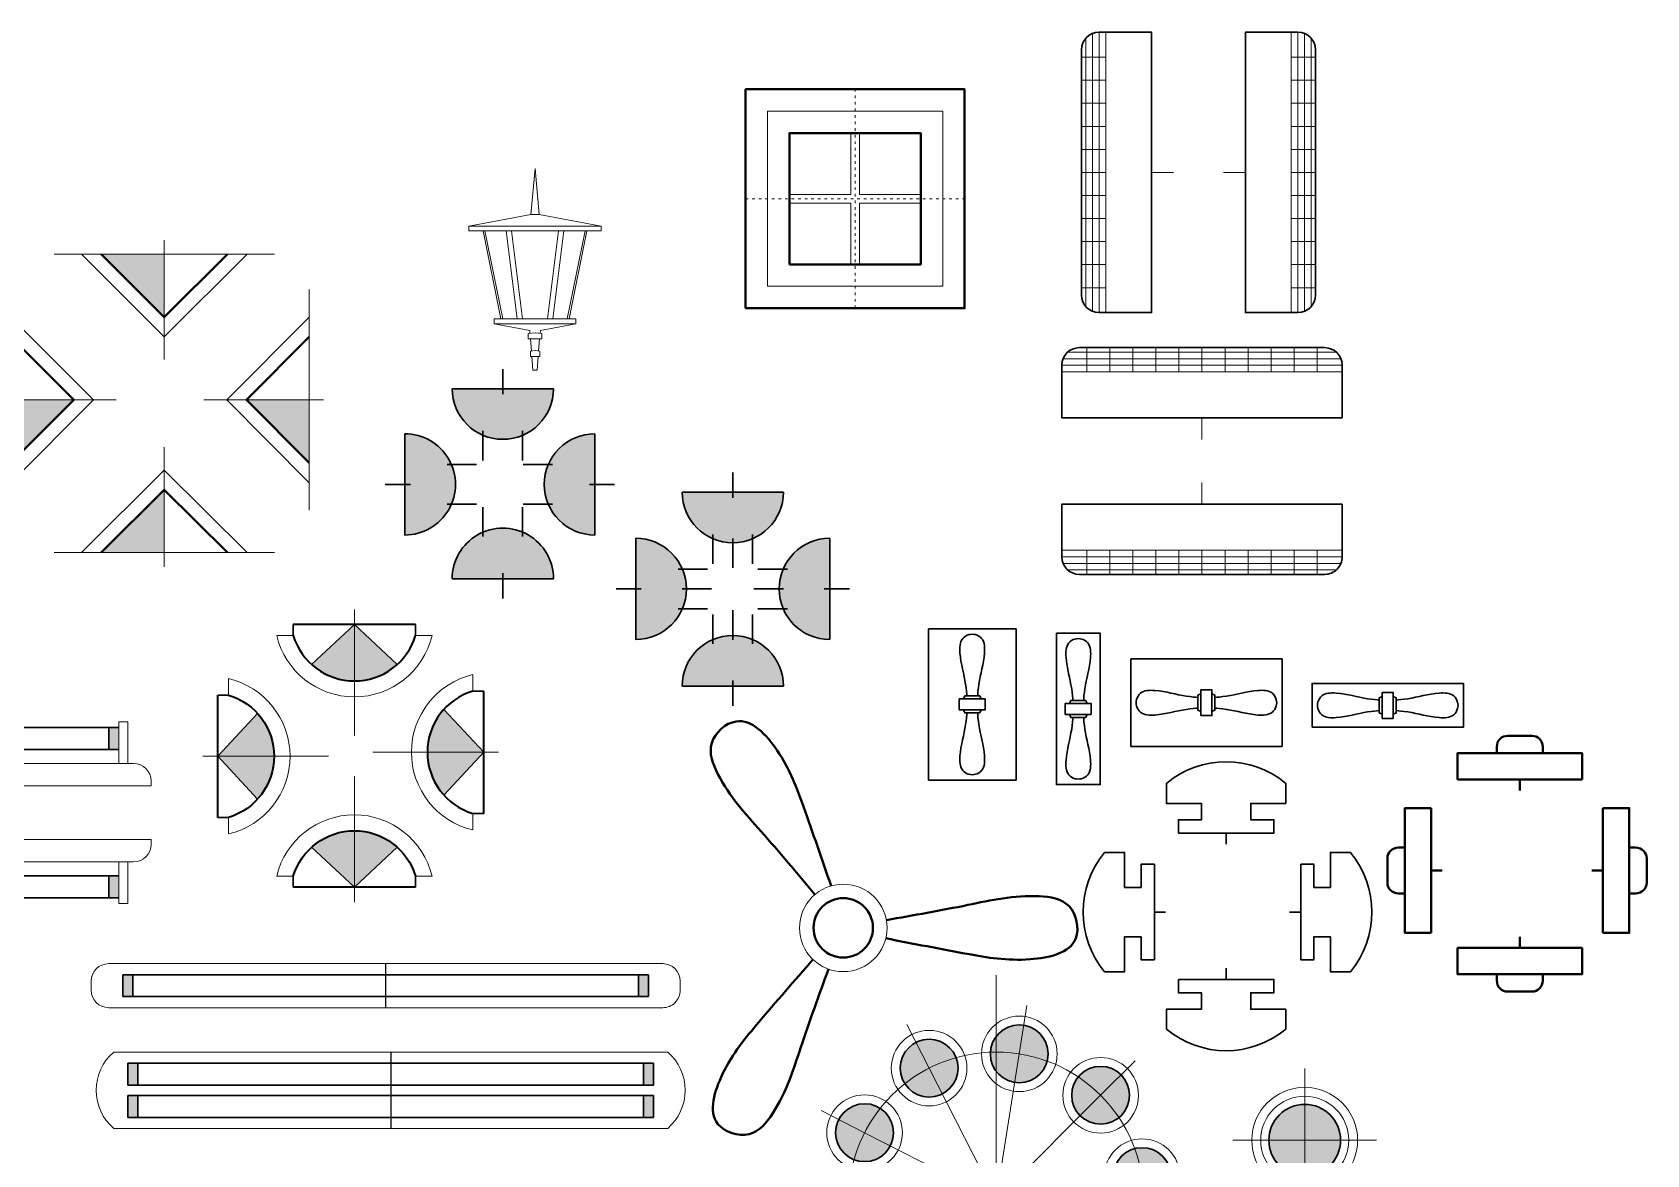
# Model space of a CAD drawing. Header units: millimetres. Extents: x -37049 to 129367, y 25385 to 90033.
# Drawn here: x 45559 to 49245, y 82317 to 84880 of the extents above; entities that cross this region are included whole.
import ezdxf

# ---------------------------------------------------------------- set-up
doc = ezdxf.new("R2010")
doc.units = ezdxf.units.MM
doc.header["$MEASUREMENT"] = 0
doc.linetypes.add('ACAD_ISO03W100', pattern=[30, 12, -18])
for name, color, linetype, lineweight in [('NBONG', 253, 'Continuous', 5), ('Ndnuoc1', 171, 'Continuous', 40), ('Ndnuoc2', 191, 'Continuous', 40), ('Ndnuoc3', 211, 'Continuous', 30), ('Ndnuoc4', 221, 'Continuous', 40), ('NMANH3', 25, 'Continuous', 9), ('NTHAY1', 61, 'Continuous', 25)]:
    doc.layers.add(name, color=color, linetype=linetype, lineweight=lineweight)

# ---------------------------------------------------------------- blocks, each defined once
blk = doc.blocks.new('A$C577632A7')
at = {"layer": 'Ndnuoc3'}
h = blk.add_hatch(color=10, dxfattribs=at)
h.paths.add_polyline_path([(368.4661896485512, 245.6441385689832), (245.6441405625228, 245.6441385689832), (245.6441405625228, 122.8220894829984, 0.4142135623729909)])
h.paths.add_polyline_path([(245.6441405625228, 245.6441385690268), (122.8220914764944, 245.6441385690268, 0.4142135623730951), (245.6441405625228, 122.8220894829984)])
h.paths.add_polyline_path([(245.6441405625228, 245.6441385689832), (368.4661896485512, 245.6441385689832, 0.4142135623731992), (245.6441405625228, 368.4661876550553)])
h.paths.add_polyline_path([(122.8220914764944, 245.6441385690268), (245.6441405625228, 245.6441385690268), (245.6441405625228, 368.4661876550553, 0.4142135623730951)])
at = {"layer": 'Ndnuoc3', "color": 10, "lineweight": 5}
for p, q in [((245.6441405625228, 245.6441385690268), (245.6441405625228, 491.2882367410784)), ((245.6441405625228, 245.6441385690268), (4.239047120790929e-05, 245.6441385690268)), ((245.6441405625228, 245.6441385689832), (491.2882387345744, 245.6441385689832)), ((245.6441405625228, 245.6441385690268), (245.6441405625228, 4.039697523694485e-05))]:
    blk.add_line(p, q, dxfattribs=at)
at = {"layer": 'Ndnuoc3', "color": 10, "lineweight": 20}
blk.add_circle((245.6441405625228, 245.6441385690268), 181.2186855587497, dxfattribs=at)
at = {"layer": 'Ndnuoc3', "color": 10, "lineweight": 5}
blk.add_circle((245.6441405625228, 245.6441385690268), 150.747535623741, dxfattribs=at)
at = {"layer": 'Ndnuoc3', "color": 10}
blk.add_circle((245.6441405625228, 245.6441385690268), 122.8220490860284, dxfattribs=at)
blk = doc.blocks.new('A$C6DA56275')
at = {"layer": 'Ndnuoc3'}
h = blk.add_hatch(color=4, dxfattribs=at)
edge = h.paths.add_edge_path()
edge.add_ellipse((221.7299947585125, 21.23846874633455), major_axis=(128.8702108712834, 128.8702108712834), ratio=0.9999999999997873, start_angle=404.99999999998096, end_angle=447.200478598315, ccw=False)
edge.add_line((221.7299947585925, 203.4884687463345), (221.7299947585998, 42.60283342484036))
edge.add_line((221.7299947585998, 42.60283342484036), (99.30778959074087, 156.2490838173835))
edge = h.paths.add_edge_path()
edge.add_line((221.7299947585925, 42.60283342484036), (221.7299947585925, 203.4884687463345))
edge.add_ellipse((221.7299947585343, 21.23846874633455), major_axis=(128.8702108712496, 128.8702108712496), ratio=0.9999999999998267, start_angle=362.7995214016538, end_angle=404.99999999998664, ccw=False)
edge.add_line((344.1521999263787, 156.2490838173107), (221.7299947585925, 42.60283342484036))
at = {"layer": 'Ndnuoc3', "color": 4, "lineweight": 5}
for p, q in [((221.7299947585925, 358.8039283322287), (221.7299947585925, 5.232584953773767e-05)), ((47.14271303042915, 73.52941976826696), (-2.304208464920521e-06, 73.52941976826696)), ((396.3172764867631, 73.52941976826696), (443.4599918213862, 73.52941976826696))]:
    blk.add_line(p, q, dxfattribs=at)
at = {"layer": 'Ndnuoc3', "color": 4}
for p, q in [((221.7299947585925, 42.60283342484036), (99.30778959072632, 156.2490838173835)), ((221.7299947585925, 42.60283342484036), (344.1521999264514, 156.2490838173835)), ((47.14271303042915, 73.52941976826696), (47.14271303042915, 42.60283342488401)), ((396.3172764867631, 73.52941976826696), (396.3172764867631, 42.60283342481125))]:
    blk.add_line(p, q, dxfattribs=at)
at = {"layer": 'Ndnuoc3', "color": 4, "lineweight": 35}
blk.add_line((47.14271303045098, 42.60283342485491), (396.317276486734, 42.6028334247967), dxfattribs=at)
at = {"layer": 'Ndnuoc3', "color": 4, "lineweight": 5}
blk.add_arc((221.7299947585125, 21.23846874636365), 227.8125, 13.26969909123562, 166.7303009087643, dxfattribs=at)
at = {"layer": 'Ndnuoc3', "color": 4, "lineweight": 35}
blk.add_arc((221.7299947585125, 21.23846874636365), 182.25, 16.67357859019524, 163.3264214098048, dxfattribs=at)
blk = doc.blocks.new('A$C1F3B5A75')
at = {"layer": 'Ndnuoc3'}
for points in [[(144.8191829073694, 94.31030040224141), (110.2838844880462, 94.31030040224141), (110.2838844880462, 19.31030040224141), (144.8191829073694, 19.31030040224141)], [(975.7485860686793, 94.31030040224141), (1010.283884488024, 94.31030040224141), (1010.283884488024, 19.31030040224141), (975.7485860686793, 19.31030040224141)]]:
    blk.add_hatch(color=7, dxfattribs=at).paths.add_polyline_path(points)
at = {"layer": 'Ndnuoc3', "color": 7, "lineweight": 20}
for p, q in [((560.2838844880243, 219.6188735327887), (560.2838844880243, 279.6188735327887)), ((1120.567853535475, 219.6188735328033), (-8.455942588625476e-05, 219.6188735327887)), ((-8.455942588625476e-05, 219.6188735327887), (-8.455942588625476e-05, 203.1770832148468)), ((1120.567853535475, 203.1770832148468), (1120.567853535475, 219.6188735328033)), ((59.99991544057411, 143.1770832148468), (1060.567853535475, 143.1770832148468)), ((80.51257959061331, 143.1770832148468), (110.2838844880243, 143.1770832148468)), ((80.51257959061331, -1.145036367233843e-05), (80.51257959061331, 143.1770832148468)), ((110.2838844880243, 143.1770832148468), (110.2838844880243, -1.145036367233843e-05)), ((1040.055189385435, 143.1770832148468), (1010.283884488024, 143.1770832148468)), ((1010.283884488024, 143.1770832148468), (1010.283884488024, -1.145036367233843e-05)), ((1040.055189385435, -1.145036367233843e-05), (1040.055189385435, 143.1770832148468)), ((110.2838844880243, -1.145036367233843e-05), (80.51257959061331, -1.145036367233843e-05)), ((1010.283884488024, -1.145036367233843e-05), (1040.055189385435, -1.145036367233843e-05))]:
    blk.add_line(p, q, dxfattribs=at)
at = {"layer": 'Ndnuoc3', "color": 7}
for p, q in [((1010.283884488024, 94.31030040224141), (110.2838844880243, 94.31030040224141)), ((144.8191829073694, 94.31030040224141, -53864.89779086765), (144.8191829073694, 19.31030040224141, -53864.89779086765)), ((144.8191829073912, 94.31030040224141), (144.8191829073912, 19.31030040224141)), ((975.7485860686793, 94.31030040224141, -53864.89779086765), (975.7485860686793, 19.31030040224141, -53864.89779086765)), ((1010.283884488024, 19.31030040224141), (1010.283884488024, 94.31030040224141)), ((110.2838844880243, 19.31030040224141), (1010.283884488024, 19.31030040224141))]:
    blk.add_line(p, q, dxfattribs=at)
at = {"layer": 'Ndnuoc3', "color": 7, "lineweight": 5}
blk.add_line((110.2838844880243, 94.31030040224141), (110.2838844880243, 19.31030040224141), dxfattribs=at)
at = {"layer": 'Ndnuoc3', "color": 7, "lineweight": 20}
for centre, start, end in [((59.99991544057411, 203.1770832148468), 180, 270), ((1060.567853535475, 203.1770832148468), 270, 0)]:
    blk.add_arc(centre, 60, start, end, dxfattribs=at)
blk = doc.blocks.new('A$C69863FEA')
at = {"layer": 'Ndnuoc1', "color": 1}
blk.add_circle((454.0917824929929, 708.9179492469702), 101.7486371453122, dxfattribs=at)
for points in [[(357.124979941349, 823.2335974383022), (172.868494763432, 1039.116296524488), (24.90242519098683, 1235.480243300161), (3.499408993156976, 1341.708099141018), (86.88177303606062, 1416.282338255129), (227.2274931961219, 1316.817359214241), (318.9136456358756, 1121.415014857819), (412.246679167707, 852.8610475400201)], [(601.5754391526425, 735.7358394848852), (880.6635833877517, 787.3652869178186), (1124.702784469067, 817.3256886778836), (1227.400314315782, 782.747316502413), (1250.292317835039, 673.248951456626), (1093.980259118682, 601.4384820060077), (878.9137887271645, 619.7371169961407), (599.6727139769137, 673.1853226041712)], [(403.5749283851474, 567.7844108177378), (308.7432693278097, 300.2722642986046), (212.6701378189391, 73.94791576286661), (131.3756241701267, 2.298432097493787), (25.10125660803169, 37.22255802915606), (41.06759516425518, 208.4980065206764), (164.4479131160988, 385.6017158869508), (350.3559543344454, 600.7074775966466)]]:
    blk.add_spline(points, degree=3, dxfattribs=at)
at = {"layer": 'Ndnuoc3', "color": 1, "lineweight": 20}
blk.add_circle((454.0917824929929, 708.9179492469702), 149.9020620889576, dxfattribs=at)
blk = doc.blocks.new('A$C50921332')
at = {"layer": 'Ndnuoc3', "color": 6}
for p, q in [((300.00419167371, 518.0860935636447), (7.880791235947981e-05, 518.0860935636447)), ((7.880791235947981e-05, 518.0860935636447), (0.005627781632938422, -2.744610537774861e-05)), ((300.0065016858862, -2.744610537774861e-05), (300.00419167371, 518.0860935636447)), ((300.0065016858862, -2.744610537774861e-05), (0.005627781632938422, -2.744610537774861e-05))]:
    blk.add_line(p, q, dxfattribs=at)
blk.add_lwpolyline([(105.2461996520869, 240.2512699720974), (105.2461996520869, 277.8342608942039), (193.8400569739097, 277.8342608942039), (193.8400569739097, 240.2512699720974)], close=True, dxfattribs=at)
for points in [[(119.6068044012063, 277.8342608942039), (124.2574018308369, 288.0943959379802), (149.9659314548117, 288.0943959379802)], [(180.325058508417, 277.8342608942039), (175.6744610787646, 288.0943959379802), (149.9659314548117, 288.0943959379802)], [(119.6068044012063, 240.2512699720828), (124.2574018308369, 229.9911349283211), (149.9659314548117, 229.9911349283211)], [(180.325058508417, 240.2512699720974), (175.6744610787646, 229.9911349283211), (149.9659314548117, 229.9911349283211)]]:
    blk.add_lwpolyline(points, dxfattribs=at)
for points, knots in [([(131.8786795147898, 288.0943959379802), (131.3351467835164, 294.7353824274614), (126.8878994879487, 348.0976068297896), (105.8254700470425, 412.2533172982803), (107.1794565963282, 481.6140780937567), (134.3028778791559, 498.2015542784211), (146.2959522264282, 499.5092604102392), (149.9659314548335, 499.7746666924213)], [0, 0, 0, 0, 112.2793754697745, 354.5017540862924, 466.7841089226204, 522.7045454878833, 547.2079023210305, 547.2079023210305, 547.2079023210305, 547.2079023210305]), ([(168.0531833948116, 288.0943959379802), (168.5967161261069, 294.7353824274614), (173.0439634216746, 348.0976068297896), (194.1063928626027, 412.2533172982803), (192.7524063133169, 481.6140780937567), (165.6289850304893, 498.2015542784211), (153.6359106832169, 499.5092604102683), (149.9659314548335, 499.7746666924213)], [0, 0, 0, 0, 112.2793754697745, 354.5017540862924, 466.7841089226204, 522.7045454878833, 547.2079023210501, 547.2079023210501, 547.2079023210501, 547.2079023210501]), ([(131.8786795147898, 229.9911349283211), (131.3351467835164, 223.3501484388544), (126.8878994879487, 169.9879240365117), (105.8254700470425, 105.8322135680064), (107.1794565963282, 36.47145277253003), (134.3028778791559, 19.88397658788017), (146.2959522264282, 18.5762704560475), (149.9659314548335, 18.31086417389452)], [0, 0, 0, 0, 112.2793754697745, 354.5017540862924, 466.7841089226204, 522.7045454878833, 547.2079023210305, 547.2079023210305, 547.2079023210305, 547.2079023210305]), ([(168.0531833948116, 229.9911349283211), (168.5967161261069, 223.3501484388544), (173.0439634216746, 169.9879240365117), (194.1063928626027, 105.8322135680355), (192.7524063133169, 36.47145277255913), (165.6289850304893, 19.88397658788017), (153.6359106832169, 18.5762704560475), (149.9659314548335, 18.31086417386541)], [0, 0, 0, 0, 112.2793754697745, 354.5017540862924, 466.7841089226204, 522.7045454878833, 547.2079023210501, 547.2079023210501, 547.2079023210501, 547.2079023210501])]:
    blk.add_open_spline(points, degree=3, knots=knots, dxfattribs=at)
blk = doc.blocks.new('1')
at = {"layer": 'Ndnuoc1'}
blk.add_hatch(color=256, dxfattribs=at).paths.add_polyline_path([(-70810.98038966232, -5774.124309379136), (-70810.98038966233, -5487.56430937929), (-71098.97678963975, -5487.564309379289)])
at = {"layer": 'Ndnuoc1', "color": 7, "lineweight": 20}
for p, q in [((-70810.98038966232, -5968.347272943152, -161562.1886837926), (-70810.98038966233, -5422.462670667344, -161562.1886837926)), ((-71314.37985995288, -5487.56430937929, -161562.1886837926), (-70307.58091937176, -5487.56430937929, -161562.1886837926))]:
    blk.add_line(p, q, dxfattribs=at)
blk.add_lwpolyline([(-70432.91881158919, -5487.56430937929), (-70810.98038966232, -5864.18862985287), (-71189.04196773545, -5487.56430937929)], dxfattribs=at)
at = {"layer": 'Ndnuoc1'}
blk.add_lwpolyline([(-70522.98398968486, -5487.56430937929), (-70810.98038966232, -5774.124309379142), (-71098.97678963977, -5487.56430937929)], dxfattribs=at)
blk = doc.blocks.new('A$C15620B99')
at = {"layer": 'Ndnuoc3'}
h = blk.add_hatch(color=3, dxfattribs=at)
h.paths.add_polyline_path([(688.0527732354531, 983.2753791983996, 0.1989123673797017), (640.1447022951033, 1012.633482828911), (628.6603717900871, 940.1242737080174, -0.04910040083738477), (699.6957460813428, 921.5918466194707, 0.2245436514615082)])
h.paths.add_polyline_path([(640.1447022951033, 1012.633482828911, 0.4432537291453019), (555.3748812656704, 944.4500260204804, -0.04910040083733679), (628.6603717900871, 940.1242737080174)])
h.paths.add_polyline_path([(628.6603717900871, 940.1242737080174, 0.04910040083733679), (555.3748812656704, 944.4500260204804, 0.1735300500160823), (569.2679703448521, 896.9731682176352, 0.1989123673795537), (617.1760412851363, 867.615064587153)])
h.paths.add_polyline_path([(628.6603717900871, 940.1242737080174), (617.1760412851145, 867.6150645871239, 0.385757722021943), (699.6957460813428, 921.5918466194707, 0.04910040083738477)])
h = blk.add_hatch(color=3, dxfattribs=at)
h.paths.add_polyline_path([(422.6251365067583, 973.7183634183457, 0.1989123673797017), (366.6104325990091, 969.3099106135196), (399.9392578280676, 903.898408082765, -0.04910040083738477), (468.301170163315, 930.6589050205366, 0.2245436514615082)])
h.paths.add_polyline_path([(366.6104325990091, 969.3099106135196, 0.4432537291453019), (338.1074371383656, 864.3218846796808, -0.04910040083733679), (399.9392578280676, 903.898408082765)])
h.paths.add_polyline_path([(399.9392578280676, 903.898408082765, 0.04910040083733679), (338.1074371383656, 864.3218846796808, 0.1735300500160823), (377.2533791494861, 834.0784527471988, 0.1989123673795537), (433.2680830571917, 838.4869055519957)])
h.paths.add_polyline_path([(399.9392578280676, 903.898408082765), (433.2680830571699, 838.4869055519812, 0.385757722021943), (468.301170163315, 930.6589050205366, 0.04910040083738477)])
h = blk.add_hatch(color=3, dxfattribs=at)
h.paths.add_polyline_path([(886.9035318480194, 886.9035792842365), (834.992669523823, 834.9927169600617, -0.04910040083738403), (881.5684071953654, 778.2461230989306, 0.2245436514615275), (908.4057150571981, 834.9927169600269, 0.1989123673797314)])
h.paths.add_polyline_path([(834.992669523823, 834.9927169600617), (886.9035318480194, 886.9035792842365, 0.4432537291452181), (778.2460756627646, 881.5684546315796, -0.04910040083733587)])
h.paths.add_polyline_path([(834.992669523823, 834.9927169600617, 0.04910040083733587), (778.2460756627646, 881.5684546315796, 0.1735300500161201), (761.5796239904802, 834.9927169600269, 0.1989123673795521), (783.0818071996231, 783.0818546358531)])
h.paths.add_polyline_path([(881.5684071953654, 778.2461230989306, 0.04910040083738403), (834.992669523823, 834.9927169600617), (783.0818071996231, 783.0818546358531, 0.3857577220218781)])
h = blk.add_hatch(color=3, dxfattribs=at)
h.paths.add_polyline_path([(213.5071405479102, 809.9721248167625, 0.1989123673797017), (170.7815166957735, 773.4809947102913), (236.1930192265136, 740.1521694811672, -0.04910040083738477), (275.7695426296414, 801.9839901709347, 0.2245436514615082)])
h.paths.add_polyline_path([(170.7815166957735, 773.4809947102913, 0.4432537291453019), (209.4325222887128, 671.7902571459999, -0.04910040083733679), (236.1930192265136, 740.1521694811672)])
h.paths.add_polyline_path([(236.1930192265136, 740.1521694811672, 0.04910040083733679), (209.4325222887128, 671.7902571459999, 0.1735300500160823), (258.8788979051606, 670.3322141456447, 0.1989123673795537), (301.6045217572755, 706.8233442521014)])
h.paths.add_polyline_path([(236.1930192265136, 740.1521694811672), (301.6045217572973, 706.8233442520577, 0.385757722021943), (275.7695426296414, 801.9839901709347, 0.04910040083738477)])
h = blk.add_hatch(color=3, dxfattribs=at)
h.paths.add_polyline_path([(999.5166277171011, 585.5093137359363, 0.1989123673797017), (1012.633435392694, 640.1447497313202), (940.1242262718006, 628.6604192263476, -0.04910040083738477), (944.4499785842345, 555.3749287018436, 0.2245436514615082)])
h.paths.add_polyline_path([(1012.633435392694, 640.1447497313202, 0.4432537291453019), (921.5917991832757, 699.6957935175305, -0.04910040083733679), (940.1242262718006, 628.6604192263476)])
h.paths.add_polyline_path([(940.1242262718006, 628.6604192263476, 0.04910040083733679), (921.5917991832757, 699.6957935175305, 0.1735300500160823), (880.7318248265001, 671.8115247167007, 0.1989123673795537), (867.6150171509289, 617.1760887213604)])
h.paths.add_polyline_path([(940.1242262718006, 628.6604192263476), (867.6150171509071, 617.176088721375, 0.385757722021943), (944.4499785842345, 555.3749287018436, 0.04910040083738477)])
h = blk.add_hatch(color=3, dxfattribs=at)
h.paths.add_polyline_path([(140.5747521559097, 554.5821610095882, 0.1989123673797017), (127.4579444803385, 499.9467250142043), (199.967153601232, 511.4310555191769, -0.04910040083738477), (195.6414012887763, 584.7165460436954, 0.2245436514615082)])
h.paths.add_polyline_path([(127.4579444803385, 499.9467250142043, 0.4432537291453019), (218.499580689735, 440.3956812279939, -0.04910040083733679), (199.967153601232, 511.4310555191769)])
h.paths.add_polyline_path([(199.967153601232, 511.4310555191769, 0.04910040083733679), (218.499580689735, 440.3956812279939, 0.1735300500160823), (259.3595550465106, 468.2799500288238, 0.1989123673795537), (272.4763627220818, 522.915386024164)])
h.paths.add_polyline_path([(199.967153601232, 511.4310555191769), (272.4763627221037, 522.9153860241495, 0.385757722021943), (195.6414012887763, 584.7165460436954, 0.04910040083738477)])
h = blk.add_hatch(color=3, dxfattribs=at)
h.paths.add_polyline_path([(926.5842393251442, 330.1193499287474, 0.1989123673797017), (969.3098631772809, 366.6104800352186), (903.8983606465408, 399.9393052643572, -0.04910040083738477), (864.321837243413, 338.1074845746043, 0.2245436514615082)])
h.paths.add_polyline_path([(969.3098631772809, 366.6104800352186, 0.4432537291453019), (930.6588575843198, 468.3012175995245, -0.04910040083733679), (903.8983606465408, 399.9393052643572)])
h.paths.add_polyline_path([(903.8983606465408, 399.9393052643572, 0.04910040083733679), (930.6588575843198, 468.3012175995245, 0.1735300500160823), (881.2124819678938, 469.7592605998798, 0.1989123673795537), (838.4868581157571, 433.2681304934231)])
h.paths.add_polyline_path([(903.8983606465408, 399.9393052643572), (838.4868581157571, 433.2681304934376, 0.385757722021943), (864.321837243413, 338.1074845746043, 0.04910040083738477)])
h = blk.add_hatch(color=3, dxfattribs=at)
h.paths.add_polyline_path([(231.6856648158428, 305.098757785483, 0.1989123673797017), (253.1878480250089, 253.1878954612766), (305.0987103492153, 305.0987577854539, -0.04910040083738477), (258.522972677667, 361.8453516465815, 0.2245436514615082)])
h.paths.add_polyline_path([(253.1878480250089, 253.1878954612766, 0.4432537291453019), (361.8453042102774, 258.5230201139348, -0.04910040083733679), (305.0987103492153, 305.0987577854539)])
h.paths.add_polyline_path([(305.0987103492153, 305.0987577854539, 0.04910040083733679), (361.8453042102774, 258.5230201139348, 0.1735300500160823), (378.5117558825441, 305.098757785483, 0.1989123673795537), (357.0095726733998, 357.0096201096603)])
h.paths.add_polyline_path([(305.0987103492153, 305.0987577854539), (357.0095726734216, 357.0096201096603, 0.385757722021943), (258.522972677667, 361.8453516465815, 0.04910040083738477)])
h = blk.add_hatch(color=3, dxfattribs=at)
h.paths.add_polyline_path([(717.4662433662961, 166.3731113271788, 0.1989123673797017), (773.4809472740235, 170.7815641320049), (740.1521220449649, 236.193066662745, -0.04910040083738477), (671.7902097097176, 209.4325697249733, 0.2245436514615082)])
h.paths.add_polyline_path([(773.4809472740235, 170.7815641320049, 0.4432537291453019), (801.9839427346669, 275.7695900658291, -0.04910040083733679), (740.1521220449649, 236.193066662745)])
h.paths.add_polyline_path([(740.1521220449649, 236.193066662745, 0.04910040083733679), (801.9839427346669, 275.7695900658291, 0.1735300500160823), (762.8380007235464, 306.0130219983257, 0.1989123673795537), (706.8232968158627, 301.6045691935287)])
h.paths.add_polyline_path([(740.1521220449649, 236.193066662745), (706.8232968158627, 301.6045691935578, 0.385757722021943), (671.7902097097176, 209.4325697249733, 0.04910040083738477)])
h = blk.add_hatch(color=3, dxfattribs=at)
h.paths.add_polyline_path([(452.0386066375577, 156.8160955470812, 0.1989123673797017), (499.9466775779074, 127.457991916599), (511.4310080829018, 199.9672010374634, -0.04910040083738477), (440.3956337916679, 218.4996281260101, 0.2245436514615082)])
h.paths.add_polyline_path([(499.9466775779074, 127.457991916599, 0.4432537291453019), (584.7164986073622, 195.6414487250295, -0.04910040083733679), (511.4310080829018, 199.9672010374634)])
h.paths.add_polyline_path([(511.4310080829018, 199.9672010374634, 0.04910040083733679), (584.7164986073622, 195.6414487250295, 0.1735300500160823), (570.8234095281587, 243.1183065278456, 0.1989123673795537), (522.9153385878744, 272.4764101583278)])
h.paths.add_polyline_path([(511.4310080829018, 199.9672010374634), (522.9153385878963, 272.4764101583569, 0.385757722021943), (440.3956337916679, 218.4996281260101, 0.04910040083738477)])
at = {"layer": 'Ndnuoc3', "color": 0, "lineweight": 20}
for p, q in [((570.0456899365163, 570.0457373728277), (570.0456899365163, 1140.091449273066)), ((570.0456899365163, 570.0457373728277), (-2.196375135099515e-05, 570.0457373728277)), ((570.0456899365163, 570.045737372755), (1140.091401836762, 570.045737372755)), ((570.0456899365599, 570.0457373728423), (570.0456899365599, 2.547260373830795e-05))]:
    blk.add_line(p, q, dxfattribs=at)
at = {"layer": 'Ndnuoc3', "color": 5, "lineweight": 20}
for p, q in [((628.6603717900871, 940.1242737080174), (648.036880534084, 1062.462735139256)), ((399.9392578280895, 903.898408082765), (343.7064392761822, 1014.261528526928)), ((399.9392578280895, 903.898408082765), (570.0456899365163, 570.0457373726531)), ((628.6603717900871, 940.1242737080174), (570.0456899365163, 570.0457373727695)), ((834.9926695238173, 834.992716960056), (922.5773378067679, 922.5773852429702)), ((834.9926695238173, 834.992716960056), (570.0456899365599, 570.045737372755)), ((236.1930192265136, 740.1521694811672), (125.8298987823728, 796.3849880331109)), ((236.1930192265136, 740.1521694811672), (570.0456899364726, 570.0457373727841)), ((940.1242262717788, 628.6604192263476), (570.0456899365599, 570.0457373727404)), ((940.1242262717788, 628.6604192263476), (1062.462687703031, 648.0369279702863)), ((199.967153601232, 511.4310555191769), (570.0456899365381, 570.0457373727841)), ((305.0987103492153, 305.0987577854685), (570.0456899364071, 570.0457373726676)), ((511.4310080829018, 199.9672010374634), (570.0456899364508, 570.0457373729732)), ((903.898360646519, 399.9393052643427), (570.0456899365599, 570.0457373727404)), ((740.1521220449431, 236.193066662745), (570.0456899366254, 570.0457373727113)), ((199.967153601232, 511.4310555191769), (77.62869216997933, 492.0545467752381)), ((903.898360646519, 399.9393052643427), (1014.26148109066, 343.7064867124136)), ((305.0987103492153, 305.0987577854685), (217.5140420662647, 217.5140895025397)), ((740.1521220449431, 236.193066662745), (796.3849405968504, 125.8299462185823)), ((511.4310080829018, 199.9672010374634), (492.0544993389267, 77.62873960623983))]:
    blk.add_line(p, q, dxfattribs=at)
at = {"layer": 'Ndnuoc3', "color": 2, "lineweight": 5}
for centre in [(628.6603717901307, 940.1242737080174), (399.939257828155, 903.898408082765), (834.9926695238391, 834.9927169600269), (236.1930192265572, 740.1521694812109), (940.1242262718006, 628.6604192263185), (199.967153601232, 511.4310555192351), (903.8983606464972, 399.9393052643281), (305.0987103491934, 305.098757785483), (740.1521220449213, 236.193066662745), (511.4310080828582, 199.9672010374779)]:
    blk.add_circle(centre, 95.91304553335897, dxfattribs=at)
at = {"layer": 'Ndnuoc3', "color": 3}
for centre in [(628.6603717901307, 940.1242737080174), (399.939257828155, 903.898408082765), (834.9926695238391, 834.9927169600269), (236.1930192265572, 740.1521694812109), (940.1242262718006, 628.6604192263185), (199.967153601232, 511.4310555192351), (903.8983606464972, 399.9393052643281), (305.0987103491934, 305.098757785483), (740.1521220449213, 236.193066662745), (511.4310080828582, 199.9672010374779)]:
    blk.add_circle(centre, 73.41304553335897, dxfattribs=at)
at = {"layer": 'Ndnuoc3', "color": 1, "lineweight": 5}
blk.add_circle((570.0456899365163, 570.0457373728277), 374.6916118421052, dxfattribs=at)
blk = doc.blocks.new('A$C7D5A4718')
at = {"layer": 'Ndnuoc4', "color": 3}
for p, q in [((200.0000671222806, 569.9999732506112), (200.0000671222806, -2.674938878044486e-05)), ((200.0000671222806, 284.9999732506112), (250.0000835334067, 284.9999732506112))]:
    blk.add_line(p, q, dxfattribs=at)
for points in [[(200.0000671222806, 569.9999732506112), (80.0000671222806, 569.9999732506112), (80.0000671222806, 284.9999732506112)], [(200.0000671222806, -2.674938878044486e-05), (80.0000671222806, -2.674938878044486e-05), (80.0000671222806, 284.9999732506112)]]:
    blk.add_lwpolyline(points, dxfattribs=at)
for points in [[(80.0000671222806, 389.9999732506112), (50.0000671222806, 389.9999732506112, 0.414213562373095), (6.712228059768677e-05, 339.9999732506112), (6.712228059768677e-05, 284.9999732506112)], [(80.0000671222806, 179.9999732506112), (50.0000671222806, 179.9999732506112, -0.414213562373095), (6.712228059768677e-05, 229.9999732506112), (6.712228059768677e-05, 284.9999732506112)]]:
    blk.add_lwpolyline(points, format="xyb", dxfattribs=at)
blk = doc.blocks.new('A$C7A37084A')
at = {"layer": 'Ndnuoc3', "color": 3}
blk.add_line((321.2395079718117, 272.6049924246618), (372.3967767153226, 272.6049924246618), dxfattribs=at)
blk.add_lwpolyline([(321.2399511545373, 490.6461593374115), (321.2390647890861, 54.563825511912), (260.6850878888217, 54.56382551007846), (260.6850878888217, 160.1638034203061), (185.4539092552732, 160.1638034203061), (185.4539092552732, -4.656772944144905e-06), (94.19426269302494, -4.656772944144905e-06, -0.3605199733907667), (94.19426269302494, 545.209989504292), (185.4539092552732, 545.209989504292), (185.4539092552732, 385.0461814272712), (260.6853867604805, 385.0461814272712), (260.6850878885016, 490.6461593374115), (321.2399511542171, 490.6460362557118)], format="xyb", dxfattribs=at)
blk = doc.blocks.new('A$C7CB76647')
at = {"layer": 'NMANH3', "color": 2}
for p, q in [((141.3427291848493, 355.3486065129255), (150.9041544161955, 460.1457084222566)), ((160.4655796475417, 355.3486065129255), (150.9041544161955, 460.1457084222566)), ((141.3427291848493, 355.3486065129255), (7.615180948050693e-05, 328.6053005087742)), ((141.3427291848493, 355.3486065129255), (160.4655796475417, 355.3486065129255)), ((160.4655796475417, 355.3486065129255), (301.8082326805816, 328.6053005087742)), ((7.615180948050693e-05, 328.6053005087742), (150.9041544161955, 328.6053005087742)), ((32.2792864695657, 317.8450971988132), (73.14378460035368, 117.429274244525)), ((36.63606066431385, 317.8450971988132), (77.50055879509455, 117.429274244525)), ((85.03255311751127, 317.8450971988059), (110.3579077969116, 117.429274244525)), ((97.23155511276855, 317.8450971988059), (122.5569097921689, 117.429274244525)), ((301.8082326805816, 328.6053005087742), (150.9041544161955, 328.6053005087742)), ((204.576753719608, 317.8450971988059), (179.2513990402076, 117.429274244525)), ((216.7757557148652, 317.8450971988059), (191.4504010354649, 117.429274244525)), ((265.1722481680845, 317.8450971988132), (224.3077500372965, 117.429274244525)), ((269.5290223628253, 317.8450971988132), (228.6645242320374, 117.429274244525)), ((57.56665881085064, 106.0449305611692), (150.9041544161955, 106.0449305611692)), ((57.56665881085064, 106.0449305611692), (138.6897223916967, 90.79618197442323)), ((138.6897223916967, 90.79618197442323), (139.2522709051918, 84.04545938033698)), ((244.2416500215477, 106.0449305611692), (150.9041544161955, 106.0449305611692)), ((163.1185864406943, 90.79618197442323), (162.5560379271992, 84.04545938033698)), ((244.2416500215477, 106.0449305611692), (163.1185864406943, 90.79618197442323)), ((140.3204953923414, 71.22649886754516), (142.6242832364296, 43.58046963073139)), ((161.4878134400496, 71.22649886754516), (159.1840255959614, 43.58046963073139)), ((143.6869595689786, 30.82808835827018), (146.2559091403891, 5.219974991632625e-05)), ((146.2559091403891, 5.219974991632625e-05), (150.9041544161882, 5.219974991632625e-05)), ((155.5523996920019, 5.219974991632625e-05), (150.9041544162028, 5.219974991632625e-05)), ((158.1213492634124, 30.82808835827018), (155.5523996920019, 5.219974991632625e-05))]:
    blk.add_line(p, q, dxfattribs=at)
for points in [[(7.615180948050693e-05, 328.6053005087742), (7.615180948050693e-05, 317.8450971988132), (150.9041544161882, 317.8450971988059)], [(301.8082326805816, 328.6053005087742), (301.8082326805816, 317.8450971988132), (150.9041544162028, 317.8450971988059)], [(57.56665881085064, 106.0449305611692), (57.56665881085064, 117.429274244525), (150.9041544161882, 117.429274244525)], [(244.2416500215477, 106.0449305611692), (244.2416500215477, 117.429274244525), (150.9041544162028, 117.429274244525)], [(150.9041544161955, 85.11836153104377), (135.0297649179265, 83.65665221874951), (135.0297649179265, 71.22649886754516), (150.9041544161882, 71.22649886754516)], [(150.9041544161955, 85.11836153104377), (166.7785439144645, 83.65665221874951), (166.7785439144645, 71.22649886754516), (150.9041544162028, 71.22649886754516)], [(150.9041544161955, 44.71995102176879), (140.2828622184679, 43.25824170946726), (140.2828622184679, 30.82808835827018), (150.9041544161882, 30.82808835827018)], [(150.9041544161955, 44.71995102176879), (161.5254466139304, 43.25824170946726), (161.5254466139304, 30.82808835827018), (150.9041544162028, 30.82808835827018)]]:
    blk.add_lwpolyline(points, dxfattribs=at)
blk = doc.blocks.new('A$C0A0D164E')
at = {"layer": 'Ndnuoc3'}
for points in [[(190.8584103760004, 50.52985060100036), (144.8113458170192, 50.52985060100036), (144.811345817041, 150.5298506006366), (190.8584103760149, 150.5298506006366)], [(2498.764281249365, 50.52985060100036), (2544.811345808288, 50.52985060100036), (2544.811345808288, 150.5298506006366), (2498.764281249365, 150.5298506006366)]]:
    blk.add_hatch(color=3, dxfattribs=at).paths.add_polyline_path(points)
at = {"layer": 'DEFPOINTS'}
blk.add_line((1344.811345812654, -4.395078576635569e-05), (1344.811345812654, 201.0597451524081), dxfattribs=at)
at = {"layer": 'Ndnuoc3', "color": 3, "lineweight": 20}
for p, q in [((2609.622669194512, 201.0597451524227), (80.00002243083145, 201.0597451524081)), ((2.243112248834223e-05, 121.0597451526992), (2.243108610855415e-05, 79.9999560489232)), ((2689.622669194221, 79.99995604893775), (2689.622669194221, 121.0597451527137)), ((80.00002243079507, -4.395078576635569e-05), (2609.622669194512, -4.395078576635569e-05))]:
    blk.add_line(p, q, dxfattribs=at)
at = {"layer": 'Ndnuoc3', "color": 3}
for p, q in [((144.811345817041, 150.5298506006366), (2544.811345808288, 150.5298506006366)), ((144.8113458170192, 50.52985060100036), (144.811345817041, 150.5298506006366)), ((190.8584103760004, 50.52985060100036), (190.8584103760004, 150.5298506006366)), ((2498.76428124935, 50.52985060100036), (2498.76428124935, 150.5298506006366)), ((2544.811345808288, 150.5298506006366), (2544.811345808288, 50.52985060100036)), ((2544.811345808288, 50.52985060100036), (144.8113458170192, 50.52985060100036))]:
    blk.add_line(p, q, dxfattribs=at)
at = {"layer": 'Ndnuoc3', "color": 3, "lineweight": 20}
for centre, start, end in [((80.00002243083145, 121.0597451526992), 90, 180), ((2609.622669194512, 121.0597451527137), 0, 90), ((80.00002243079507, 79.9999560489232), 180, 270), ((2609.622669194512, 79.9999560489232), 270, 0)]:
    blk.add_arc(centre, 79.99999999970896, start, end, dxfattribs=at)
blk = doc.blocks.new('A$C1B8E44BA')
at = {"layer": 'Ndnuoc3'}
for points in [[(190.8583996000962, 198.2300507071777), (144.8113350411586, 198.2300507071777), (144.8113350411586, 298.2300507068139), (190.8583996000962, 298.2300507068139)], [(2498.764270473468, 198.2300507071777), (2544.811335032427, 198.2300507071923), (2544.811335032427, 298.2300507068139), (2498.764270473468, 298.2300507068139)], [(190.858399600118, 50.52985929494025), (144.8113350411586, 50.52985929494025), (144.8113350411586, 150.5298592945765), (190.858399600118, 150.5298592945765)], [(2498.764270473468, 50.52985929494025), (2544.811335032427, 50.5298592949548), (2544.811335032427, 150.5298592945765), (2498.764270473468, 150.5298592945765)]]:
    blk.add_hatch(color=2, dxfattribs=at).paths.add_polyline_path(points)
at = {"layer": 'DEFPOINTS'}
blk.add_line((1344.811335036778, 348.7599452586001), (1344.811335036822, -3.525684587657452e-05), dxfattribs=at)
at = {"layer": 'Ndnuoc3', "color": 2, "lineweight": 20}
for p, q in [((80.0000116549345, 348.7599452586001), (2609.62265841863, 348.7599452585855)), ((2609.622658418688, -3.525684587657452e-05), (80.00001165494905, -3.525684587657452e-05))]:
    blk.add_line(p, q, dxfattribs=at)
at = {"layer": 'Ndnuoc3', "color": 2}
for p, q in [((2544.811335032427, 298.2300507068139), (144.8113350411586, 298.2300507068139)), ((144.8113350411586, 298.2300507068139), (144.8113350411586, 198.2300507071777)), ((190.858399600118, 198.2300507071777), (190.858399600118, 298.2300507068139)), ((2498.764270473468, 198.2300507071777), (2498.764270473468, 298.2300507068139)), ((2544.811335032427, 198.2300507071777), (2544.811335032427, 298.2300507068139)), ((144.8113350411586, 198.2300507071777), (2544.811335032427, 198.2300507071777)), ((2544.811335032427, 150.5298592945765), (144.8113350411586, 150.5298592945765)), ((144.8113350411586, 150.5298592945765), (144.8113350411586, 50.52985929494025)), ((190.858399600118, 50.52985929494025), (190.858399600118, 150.5298592945765)), ((2498.764270473468, 50.52985929494025), (2498.764270473468, 150.5298592945765)), ((2544.811335032427, 50.52985929494025), (2544.811335032427, 150.5298592945765)), ((144.8113350411586, 50.52985929494025), (2544.811335032427, 50.52985929494025))]:
    blk.add_line(p, q, dxfattribs=at)
at = {"layer": 'Ndnuoc3', "color": 2, "lineweight": 20}
for centre, radius, start, end in [((230.052392919948, 174.3799550008989), 230.0523812647466, 130.7116929401462, 229.2883070598538), ((2459.570277153674, 174.3799550008698), 230.0523812647166, 310.7116929401461, 49.28830705985386)]:
    blk.add_arc(centre, radius, start, end, dxfattribs=at)
blk = doc.blocks.new('A$C7E176756')
at = {"layer": 'Ndnuoc2', "color": 1, "linetype": 'ACAD_ISO03W100', "lineweight": 0}
for p, q in [((500.0002448700834, -7.026770617812872e-05), (500.0002448700834, 999.9999297322938)), ((0.0002448700834065676, 499.9999297322938), (1000.000244870083, 499.9999297322938))]:
    blk.add_line(p, q, dxfattribs=at)
at = {"layer": 'Ndnuoc2', "linetype": 'Continuous', "lineweight": 20}
for p, q in [((480.0002448700834, 519.9999297322938), (480.0002448700834, 799.9999297322938)), ((520.0002448700834, 519.9999297323011), (520.0002448700834, 799.9999297322938)), ((200.0002448700834, 519.9999297322938), (480.0002448700834, 519.9999297323011)), ((520.0002448700834, 519.9999297323011), (800.0002448700834, 519.9999297322938)), ((200.0002448700834, 479.9999297322938), (480.0002448700834, 479.9999297323011)), ((480.0002448700834, 199.9999297322938), (480.0002448700834, 479.9999297323011)), ((520.0002448700834, 479.9999297323011), (800.0002448700834, 479.9999297322938)), ((520.0002448700834, 199.9999297322938), (520.0002448700834, 479.9999297322938))]:
    blk.add_line(p, q, dxfattribs=at)
at = {"layer": 'Ndnuoc2', "linetype": 'Continuous'}
for points in [[(0.0002448700834065676, -7.026770617812872e-05), (0.0002448700834065676, 999.9999297322938), (1000.000244870083, 999.9999297322938), (1000.000244870083, -7.026770617812872e-05)], [(200.0002448700834, 199.9999297322938), (200.0002448700834, 799.9999297322938), (800.0002448700834, 799.9999297322938), (800.0002448700834, 199.9999297322938)]]:
    blk.add_lwpolyline(points, close=True, dxfattribs=at)
at = {"layer": 'Ndnuoc2', "linetype": 'Continuous', "lineweight": 20}
blk.add_lwpolyline([(100.0002448700834, 99.99992973229382), (100.0002448700834, 899.9999297322938), (900.0002448700834, 899.9999297322938), (900.0002448700834, 99.99992973229382)], close=True, dxfattribs=at)
blk = doc.blocks.new('A$C5348607D')
at = {"layer": 'Ndnuoc3'}
h = blk.add_hatch(color=3, dxfattribs=at)
edge = h.paths.add_edge_path()
edge.add_ellipse((89.5325699262321, 231.1900537570764), major_axis=(-163.4760656662235, 163.4760656662236), ratio=0.9999999999999372, start_angle=134.9999999999982, end_angle=314.99999999999824, ccw=False)
edge.add_line((89.5325699262321, -1.543149119243026e-05), (89.5325699262321, 462.3801229456149))
at = {"layer": 'Ndnuoc3', "color": 3}
for p, q in [((89.5325699262321, 462.3801229456149), (89.5325699262321, -1.543149119243026e-05)), ((282.6113907717081, 321.77835379311), (417.211930659083, 321.77835379311)), ((114.9634023312829, 231.1900537570764), (-4.785667988471687e-05, 231.1900537570764)), ((282.6113907717081, 140.6017537210282), (417.211930659083, 140.6017537210282))]:
    blk.add_line(p, q, dxfattribs=at)
blk.add_arc((89.53256992629031, 231.1900537570764), 231.1900691885473, 270, 90, dxfattribs=at)
blk = doc.blocks.new('A$C4DF0330D')
at = {"layer": 'Ndnuoc3'}
h = blk.add_hatch(color=10, dxfattribs=at)
edge = h.paths.add_edge_path()
edge.add_ellipse((89.53263384579623, 231.1900999275822), major_axis=(163.4760656662157, 163.4760656662157), ratio=0.9999999999999658, start_angle=225.000000000001, end_angle=405.00000000000097, ccw=False)
edge.add_line((89.53263384579623, 3.073901461903006e-05), (89.53263384579623, 462.3801691161352))
at = {"layer": 'Ndnuoc3', "color": 10}
for p, q in [((89.53263384579623, 462.3801691161352), (89.53263384579623, 3.073901461903006e-05)), ((282.6114546912722, 321.7783999636158), (417.2119945786253, 321.7783999636158)), ((114.9634662508324, 231.1900999275822), (1.606287696631625e-05, 231.1900999275822)), ((301.098425670185, 231.1900999276259), (435.6989655575599, 231.1900999276259)), ((282.6114546912722, 140.601799891534), (417.2119945786253, 140.601799891534))]:
    blk.add_line(p, q, dxfattribs=at)
at = {"layer": 'Ndnuoc3', "color": 10, "extrusion": (0, 0, -1)}
blk.add_ellipse((89.5326338458326, 231.1900999275822), major_axis=(163.4760656662082, 163.4760656662082), ratio=0.9999999999999634, start_param=-0.7853981633974666, end_param=2.356194490192327, dxfattribs=at)
blk = doc.blocks.new('A$C3DDA0B9B')
at = {"layer": 'Ndnuoc3', "color": 10, "lineweight": 5}
for p, q in [((5.698118854008499, 369.5026956941438), (1274.302002944954, 369.5026956940565)), ((27.03594896580034, 399.8077025699313), (1252.96417283317, 399.8077025698731)), ((113.7536479197006, 419.8510278246686), (113.7536479196933, 308.8926819425105)), ((219.0029305156859, 419.8510278246686), (219.002930515664, 308.8926819425105)), ((324.2522131116129, 419.8510278246686), (324.2522131116129, 308.8926819425105)), ((429.5014957075837, 419.851027824654), (429.5014957075764, 308.892681942496)), ((534.7507783035326, 419.851027824654), (534.7507783035253, 308.892681942496)), ((640.0000608994742, 419.8510278246395), (640.0000608994742, 308.8926819424814)), ((745.2493434954595, 419.8510278246395), (745.2493434954595, 308.8926819424814)), ((850.4986260913938, 419.8510278246395), (850.4986260913865, 308.8926819424814)), ((955.7479086873573, 419.8510278246249), (955.74790868735, 308.8926819424669)), ((1060.997191283306, 419.8510278246249), (1060.997191283299, 308.8926819424669)), ((1166.246473879248, 419.8510278246249), (1166.246473879248, 308.8926819424669)), ((6.090529495850205e-05, 339.1976888183272), (1280.000060893653, 339.1976888182689)), ((6.090529495850205e-05, 308.8926819425251), (1280.000060893646, 308.8926819424523)), ((640.0000608994596, 99.85102782754984), (640.0000608994596, 0))]:
    blk.add_line(p, q, dxfattribs=at)
at = {"layer": 'Ndnuoc3', "color": 10}
blk.add_lwpolyline([(80.00006090456736, 419.8510278246686), (1200.000060894381, 419.8510278246104, -0.4142135623730955), (1280.000060893653, 339.851027825338), (1280.000060893639, 99.85102782752074), (6.090528040658683e-05, 99.8510278275935), (6.090529495850205e-05, 339.8510278254107, -0.4142135623730943)], format="xyb", close=True, dxfattribs=at)
blk = doc.blocks.new('A$C3D6C2CD6')
at = {"layer": 'Ndnuoc3', "color": 6}
for points in [[(-0.0001255753741133958, 345.3908104316761), (100.0041563403502, 345.3908104316761), (100.0041563403502, 6.309686887107091e-05), (-0.0001255753741133958, 6.309686887107091e-05)], [(20.16395498637576, 160.1675947066733), (20.16395498637576, 185.2229219877127), (79.22652653339901, 185.2229219877127), (79.22652653339901, 160.1675947066733)]]:
    blk.add_lwpolyline(points, close=True, dxfattribs=at)
for points in [[(29.73769148564315, 185.2229219877127), (32.83808977203444, 192.063012016798), (49.97710952110356, 192.063012016798)], [(70.21652755653486, 185.2229219877127), (67.11612927014357, 192.063012016798), (49.97710952110356, 192.063012016798)], [(29.73769148564315, 160.1675947066633), (32.83808977203444, 153.3275046775889), (49.97710952110356, 153.3275046775889)], [(70.21652755653486, 160.1675947066733), (67.11612927014357, 153.3275046775889), (49.97710952110356, 153.3275046775889)]]:
    blk.add_lwpolyline(points, dxfattribs=at)
for points, knots in [([(37.91894156124908, 192.063012016798), (37.55658640709589, 196.490336343054), (34.59175487674656, 232.0651526107549), (20.55013524967944, 274.8356262557936), (21.45279294918873, 321.0761334521048), (39.53507380414521, 332.1344509083865), (47.53045670222491, 333.0062549962531), (49.97710952110356, 333.1831925177048)], [0, 0, 0, 0, 112.2793754697745, 354.5017540862924, 466.7841089226204, 522.7045454878833, 547.2079023210305, 547.2079023210305, 547.2079023210305, 547.2079023210305]), ([(62.03527748092893, 192.063012016798), (62.39763263511122, 196.490336343054), (65.36246416546055, 232.0651526107549), (79.40408379252767, 274.8356262557936), (78.50142609301838, 321.0761334521048), (60.4191452380619, 332.1344509083865), (52.42376234001131, 333.0062549962722), (49.97710952110356, 333.1831925177048)], [0, 0, 0, 0, 112.2793754697745, 354.5017540862924, 466.7841089226204, 522.7045454878833, 547.2079023210501, 547.2079023210501, 547.2079023210501, 547.2079023210501]), ([(37.91894156124908, 153.3275046775889), (37.55658640709589, 148.900180351342), (34.59175487674656, 113.325364083631), (20.55013524967944, 70.55489043858324), (21.45279294918873, 24.31438324227202), (39.53507380414521, 13.25606578599945), (47.53045670222491, 12.38426169812374), (49.97710952110356, 12.20732417669115)], [0, 0, 0, 0, 112.2793754697745, 354.5017540862924, 466.7841089226204, 522.7045454878833, 547.2079023210305, 547.2079023210305, 547.2079023210305, 547.2079023210305]), ([(62.03527748092893, 153.3275046775889), (62.39763263511122, 148.900180351342), (65.36246416546055, 113.325364083631), (79.40408379252767, 70.55489043860234), (78.50142609301838, 24.31438324229111), (60.4191452380619, 13.25606578599945), (52.42376234001131, 12.38426169812374), (49.97710952110356, 12.20732417667205)], [0, 0, 0, 0, 112.2793754697745, 354.5017540862924, 466.7841089226204, 522.7045454878833, 547.2079023210501, 547.2079023210501, 547.2079023210501, 547.2079023210501])]:
    blk.add_open_spline(points, degree=3, knots=knots, dxfattribs=at)

msp = doc.modelspace()

# ---------------------------------------------------------------- block references
at = {"layer": 'NBONG', "yscale": 0.5, "zscale": 0.5}
for name, p, xscale, rotation in [('A$C3DDA0B9B', (48164.6326446591, 84879.89450533505), -0.5, 89.99999999999727), ('A$C3DDA0B9B', (48278.93908102425, 84879.89450533502), 0.5, 269.9999999999988), ('A$C3DDA0B9B', (47909.75060843853, 83949.87214232153), 0.5, 359.9999999999985), ('A$C5348607D', (46749.13154404947, 84110.87189600735), -0.5, 89.99999999999753), ('A$C5348607D', (46365.0736091191, 83732.00076414083), 0.5, 359.9999999999985), ('A$C5348607D', (46888.58878175086, 83732.00076414083), -0.5, 359.9999999999984), ('A$C4DF0330D', (47274.10672390105, 83874.67959433752), -0.5, 89.99999999999783), ('A$C3DDA0B9B', (47909.75060843855, 83852.07135647228), -0.5, 179.999999999997), ('A$C5348607D', (46749.13154404945, 83587.35672337557), 0.5, 89.99999999999767), ('A$C4DF0330D', (46892.25630692856, 83493.43016596191), 0.5, 359.9999999999985), ('A$C4DF0330D', (47424.70555893231, 83493.43016596188), -0.5, 359.9999999999981), ('A$C4DF0330D', (47274.10672390104, 83342.23034233379), 0.5, 89.99999999999827)]:
    msp.add_blockref(name, p, dxfattribs=dict(at, xscale=xscale, rotation=rotation))
at = {"layer": 'Ndnuoc1'}
for name, p, xscale, yscale, zscale in [('A$C7E176756', (47187.78328148257, 84249.84076487951), 0.5, 0.5, 0.5), ('1', (81266.23241337587, 87116.8219765307), 0.5, 0.5, 0.5), ('A$C50921332', (47605.22535500085, 83172.37961136136), 0.6666666666642413, 0.6666666666642413, 0.6666666666666665), ('A$C69863FEA', (47108.04889582001, 82362.33019938495), 0.6666666666642413, 0.6666666666642413, 0.6666666666666665), ('A$C7D5A4718', (48652.88169105305, 82823.45439519527), 0.5, 0.5, 0.5), ('A$C7D5A4718', (49245.02888477567, 82823.45439519527), -0.5, 0.5, 0.5), ('A$C7A37084A', (47960.33507456739, 82734.75500567743), 0.5, 0.5, 0.5), ('A$C7A37084A', (48615.76913903931, 82734.75500567743), -0.5, 0.5, 0.5), ('A$C15620B99', (47246.86576177285, 81701.19254033346), 0.9000000000000004, 0.9000000000000004, 0.9), ('A$C577632A7', (48300.47322349177, 82186.3098158409), 0.6666666666642413, 0.6666666666642413, 0.6666666666666665)]:
    msp.add_blockref(name, p, dxfattribs=dict(at, xscale=xscale, yscale=yscale, zscale=zscale))
msp.add_blockref('A$C7CB76647', (46556.1573229768, 84108.49433482232), dxfattribs=at)
for name, p, xscale, yscale, zscale, rotation in [('1', (42766.85296818111, 119446.0241509309), 0.5, 0.5, 0.5, 90), ('1', (48935.43040817006, 119446.0241509309), -0.5, 0.5, 0.5, 270), ('1', (81266.23241337587, 80948.24453654175), -0.5, 0.5, 0.5, 180), ('A$C6DA56275', (46472.07307773005, 83561.57267887273), 0.7999999999970897, 0.7999999999970893, 0.7999999999999998, 179.9999999999973), ('A$C50921332', (48067.04956886209, 83448.9818290529), 0.6666666666642413, 0.6666666666642413, 0.6666666666666665, 270), ('A$C6DA56275', (46624.04887740243, 83058.51582640118), 0.7999999999970893, 0.7999999999970893, 0.7999999999999998, 89.9999999999974), ('A$C6DA56275', (45948.50905069904, 83049.37784132732), -0.7999999999970893, 0.7999999999970893, 0.7999999999999998, 269.9999999999973), ('A$C1F3B5A75', (45830.75557891339, 83305.4660551903), 0.6666666666642413, 0.6666666666642413, 0.6666666666666665, 179.9999999999973), ('A$C7D5A4718', (49097.77060767744, 83273.57481043588), -0.5, 0.5, 0.5, 90), ('A$C7A37084A', (48421.13577647739, 83212.03169491095), -0.5, 0.5, 0.5, 90), ('A$C6DA56275', (46472.07307773002, 82893.90782379592), -0.7999999999970897, 0.7999999999970893, 0.7999999999999998, 359.9999999999973), ('A$C1F3B5A75', (45830.75557891337, 82890.55036974035), -0.6666666666642413, 0.6666666666642413, 0.6666666666666665, 359.9999999999973), ('A$C7D5A4718', (49097.77060767744, 82689.54830263139), 0.5, 0.5, 0.5, 90), ('A$C0A0D164E', (45693.80252171704, 82652.75670729933), 0.5, 0.5, 0.5, 359.9999999999985), ('A$C7A37084A', (48421.13577647739, 82556.59763043904), 0.5, 0.5, 0.5, 90), ('A$C1B8E44BA', (45705.13823468667, 82377.0410425495), 0.5, 0.5, 0.5, 359.9999999999985)]:
    msp.add_blockref(name, p, dxfattribs=dict(at, xscale=xscale, yscale=yscale, zscale=zscale, rotation=rotation))
at = {"layer": 'NTHAY1'}
for p, rotation in [((47897.31134079356, 83162.33935075843), 359.9999999999985), ((48826.51904772689, 83293.02976026745), 90.0000000000105)]:
    msp.add_blockref('A$C3D6C2CD6', p, dxfattribs=dict(at, rotation=rotation))

doc.saveas('drawing.dxf')
